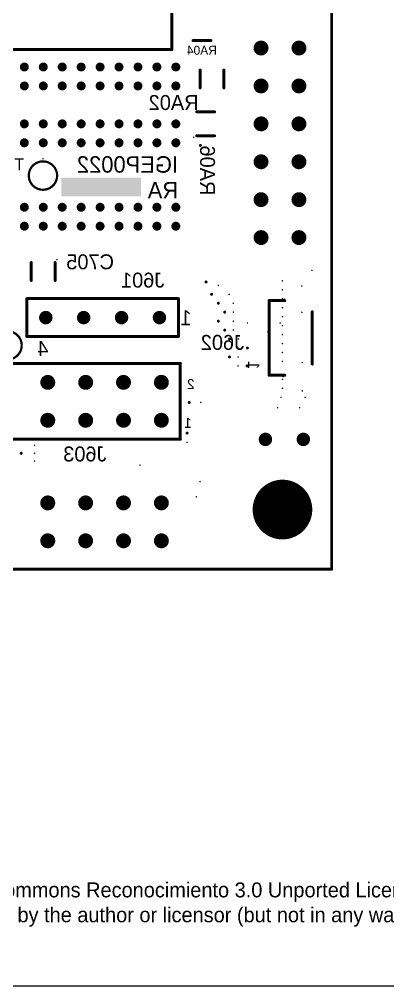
# Model space of a CAD drawing. Extents: x -22 to 197, y -17 to 116.
# Drawn here: x 58.5 to 83.2, y -16.6 to 48.1 of the extents above; entities that cross this region are included whole.
import ezdxf

# ---------------------------------------------------------------- set-up
doc = ezdxf.new("R2010")
doc.units = 0
doc.header["$MEASUREMENT"] = 0
doc.layers.get('0').update_dxf_attribs({"linetype": 'CONTINUOUS'})
for name, color, linetype in [('BOTTOMOVERLAY', 54, 'CONTINUOUS'), ('DRILLDRAWING', 1, 'CONTINUOUS'), ('MECHANICAL1', 6, 'CONTINUOUS')]:
    doc.layers.add(name, color=color, linetype=linetype)

msp = doc.modelspace()

# ---------------------------------------------------------------- linework, layer by layer
at = {"linetype": 'CONTINUOUS'}
msp.add_lwpolyline([(-22.345, -16.637), (196.901, -16.637), (196.901, 115.701), (-22.345, 115.701)], close=True, dxfattribs=at)
at = {"layer": 'BOTTOMOVERLAY'}
for points, const_width in [([(68.692, 46.088), (68.692, 56.248)], 0.2), ([(70.119, 46.693), (71.319, 46.693)], 0.2), ([(56.246, 46.088), (68.692, 46.088)], 0.2), ([(70.594, 43.518), (70.594, 44.718)], 0.2), ([(72.194, 43.518), (72.194, 44.718)], 0.2), ([(70.369, 41.918), (71.569, 41.918)], 0.2), ([(70.369, 40.318), (71.569, 40.318)], 0.2), ([(59.269, 30.618), (59.269, 31.818)], 0.2), ([(60.869, 30.618), (60.869, 31.818)], 0.2), ([(58.978, 29.4), (69.138, 29.4)], 0.2), ([(58.978, 26.86), (58.978, 29.4)], 0.2), ([(69.138, 26.86), (69.138, 29.4)], 0.2), ([(75.219, 29.268), (76.269, 29.268)], 0.203), ([(75.219, 24.268), (75.219, 29.268)], 0.203), ([(78.119, 25.018), (78.119, 28.518)], 0.203), ([(58.978, 26.86), (69.138, 26.86)], 0.2), ([(56.569, 25.06), (69.269, 25.06)], 0.203), ([(69.269, 19.98), (69.269, 25.06)], 0.203), ([(75.219, 24.268), (76.269, 24.268)], 0.203), ([(56.569, 19.98), (69.269, 19.98)], 0.203)]:
    msp.add_lwpolyline(points, dxfattribs=dict(at, const_width=const_width))
for points, const_width in [([(70.069, 46.693, 1), (70.169, 46.693, 1)], 0.1), ([(71.269, 46.693, 1), (71.369, 46.693, 1)], 0.1), ([(68.642, 46.088, 1), (68.742, 46.088, 1)], 0.1), ([(68.642, 46.088, 1), (68.742, 46.088, 1)], 0.1), ([(70.544, 44.718, 1), (70.644, 44.718, 1)], 0.1), ([(72.144, 44.718, 1), (72.244, 44.718, 1)], 0.1), ([(70.544, 43.518, 1), (70.644, 43.518, 1)], 0.1), ([(72.144, 43.518, 1), (72.244, 43.518, 1)], 0.1), ([(70.319, 41.918, 1), (70.419, 41.918, 1)], 0.1), ([(71.519, 41.918, 1), (71.619, 41.918, 1)], 0.1), ([(70.319, 40.318, 1), (70.419, 40.318, 1)], 0.1), ([(71.519, 40.318, 1), (71.619, 40.318, 1)], 0.1), ([(61.006, 37.647, 1), (59.106, 37.647, 1)], 0.15), ([(59.068, 37.647, 1), (59.143, 37.647, 1)], 0.075), ([(60.968, 37.647, 1), (61.043, 37.647, 1)], 0.075), ([(59.219, 31.818, 1), (59.319, 31.818, 1)], 0.1), ([(60.819, 31.818, 1), (60.919, 31.818, 1)], 0.1), ([(59.219, 30.618, 1), (59.319, 30.618, 1)], 0.1), ([(60.819, 30.618, 1), (60.919, 30.618, 1)], 0.1), ([(58.928, 29.4, 1), (59.028, 29.4, 1)], 0.1), ([(58.928, 29.4, 1), (59.028, 29.4, 1)], 0.1), ([(69.088, 29.4, 1), (69.188, 29.4, 1)], 0.1), ([(69.088, 29.4, 1), (69.188, 29.4, 1)], 0.1), ([(75.168, 29.268, 1), (75.269, 29.268, 1)], 0.102), ([(75.168, 29.268, 1), (75.269, 29.268, 1)], 0.102), ([(76.218, 29.268, 1), (76.319, 29.268, 1)], 0.102), ([(78.068, 28.518, 1), (78.169, 28.518, 1)], 0.102), ([(58.631, 26.272, 1), (56.731, 26.272, 1)], 0.15), ([(58.928, 26.86, 1), (59.028, 26.86, 1)], 0.1), ([(58.928, 26.86, 1), (59.028, 26.86, 1)], 0.1), ([(69.088, 26.86, 1), (69.188, 26.86, 1)], 0.1), ([(69.088, 26.86, 1), (69.188, 26.86, 1)], 0.1), ([(58.593, 26.272, 1), (58.668, 26.272, 1)], 0.075), ([(69.218, 25.06, 1), (69.32, 25.06, 1)], 0.102), ([(69.218, 25.06, 1), (69.32, 25.06, 1)], 0.102), ([(78.068, 25.018, 1), (78.169, 25.018, 1)], 0.102), ([(75.168, 24.268, 1), (75.269, 24.268, 1)], 0.102), ([(75.168, 24.268, 1), (75.269, 24.268, 1)], 0.102), ([(76.218, 24.268, 1), (76.319, 24.268, 1)], 0.102), ([(69.218, 19.98, 1), (69.32, 19.98, 1)], 0.102), ([(69.218, 19.98, 1), (69.32, 19.98, 1)], 0.102)]:
    msp.add_lwpolyline(points, format="xyb", close=True, dxfattribs=dict(at, const_width=const_width))
msp.add_solid([(66.625, 37.518), (61.282, 37.518), (66.625, 36.246), (61.282, 36.246)], dxfattribs=at)
at = {"layer": 'DRILLDRAWING', "const_width": 0.2}
for points in [[(79.419, 11.268), (79.419, 75.268)], [(-13.581, 11.268), (79.419, 11.268)]]:
    msp.add_lwpolyline(points, dxfattribs=at)
at = {"layer": 'DRILLDRAWING'}
for points, const_width in [([(74.434, 46.193, 1), (74.934, 46.193, 1)], 0.5), ([(76.974, 46.193, 1), (77.474, 46.193, 1)], 0.5), ([(58.659, 44.923, 1), (58.959, 44.923, 1)], 0.3), ([(59.929, 44.923, 1), (60.229, 44.923, 1)], 0.3), ([(61.199, 44.923, 1), (61.499, 44.923, 1)], 0.3), ([(62.469, 44.923, 1), (62.769, 44.923, 1)], 0.3), ([(63.739, 44.923, 1), (64.039, 44.923, 1)], 0.3), ([(65.009, 44.923, 1), (65.309, 44.923, 1)], 0.3), ([(66.279, 44.923, 1), (66.579, 44.923, 1)], 0.3), ([(67.549, 44.923, 1), (67.849, 44.923, 1)], 0.3), ([(68.819, 44.923, 1), (69.119, 44.923, 1)], 0.3), ([(74.434, 43.653, 1), (74.934, 43.653, 1)], 0.5), ([(76.974, 43.653, 1), (77.474, 43.653, 1)], 0.5), ([(58.659, 43.653, 1), (58.959, 43.653, 1)], 0.3), ([(59.929, 43.653, 1), (60.229, 43.653, 1)], 0.3), ([(61.199, 43.653, 1), (61.499, 43.653, 1)], 0.3), ([(62.469, 43.653, 1), (62.769, 43.653, 1)], 0.3), ([(63.739, 43.653, 1), (64.039, 43.653, 1)], 0.3), ([(65.009, 43.653, 1), (65.309, 43.653, 1)], 0.3), ([(66.279, 43.653, 1), (66.579, 43.653, 1)], 0.3), ([(67.549, 43.653, 1), (67.849, 43.653, 1)], 0.3), ([(68.819, 43.653, 1), (69.119, 43.653, 1)], 0.3), ([(74.434, 41.113, 1), (74.934, 41.113, 1)], 0.5), ([(76.974, 41.113, 1), (77.474, 41.113, 1)], 0.5), ([(58.659, 41.113, 1), (58.959, 41.113, 1)], 0.3), ([(59.929, 41.113, 1), (60.229, 41.113, 1)], 0.3), ([(61.199, 41.113, 1), (61.499, 41.113, 1)], 0.3), ([(62.469, 41.113, 1), (62.769, 41.113, 1)], 0.3), ([(63.739, 41.113, 1), (64.039, 41.113, 1)], 0.3), ([(65.009, 41.113, 1), (65.309, 41.113, 1)], 0.3), ([(66.279, 41.113, 1), (66.579, 41.113, 1)], 0.3), ([(67.549, 41.113, 1), (67.849, 41.113, 1)], 0.3), ([(68.819, 41.113, 1), (69.119, 41.113, 1)], 0.3), ([(70.144, 40.218, 1), (70.194, 40.218, 1)], 0.05), ([(58.659, 39.843, 1), (58.959, 39.843, 1)], 0.3), ([(59.929, 39.843, 1), (60.229, 39.843, 1)], 0.3), ([(61.199, 39.843, 1), (61.499, 39.843, 1)], 0.3), ([(62.469, 39.843, 1), (62.769, 39.843, 1)], 0.3), ([(63.739, 39.843, 1), (64.039, 39.843, 1)], 0.3), ([(65.009, 39.843, 1), (65.309, 39.843, 1)], 0.3), ([(66.279, 39.843, 1), (66.579, 39.843, 1)], 0.3), ([(67.549, 39.843, 1), (67.849, 39.843, 1)], 0.3), ([(68.819, 39.843, 1), (69.119, 39.843, 1)], 0.3), ([(70.569, 39.668, 1), (70.669, 39.668, 1)], 0.1), ([(74.434, 38.573, 1), (74.934, 38.573, 1)], 0.5), ([(76.974, 38.573, 1), (77.474, 38.573, 1)], 0.5), ([(60.031, 38.768, 1), (60.081, 38.768, 1)], 0.05), ([(74.434, 36.033, 1), (74.934, 36.033, 1)], 0.5), ([(76.974, 36.033, 1), (77.474, 36.033, 1)], 0.5), ([(58.659, 35.525, 1), (58.959, 35.525, 1)], 0.3), ([(59.929, 35.525, 1), (60.229, 35.525, 1)], 0.3), ([(61.199, 35.525, 1), (61.499, 35.525, 1)], 0.3), ([(62.469, 35.525, 1), (62.769, 35.525, 1)], 0.3), ([(63.739, 35.525, 1), (64.039, 35.525, 1)], 0.3), ([(65.009, 35.525, 1), (65.309, 35.525, 1)], 0.3), ([(66.279, 35.525, 1), (66.579, 35.525, 1)], 0.3), ([(67.549, 35.525, 1), (67.849, 35.525, 1)], 0.3), ([(68.819, 35.525, 1), (69.119, 35.525, 1)], 0.3), ([(58.659, 34.255, 1), (58.959, 34.255, 1)], 0.3), ([(59.929, 34.255, 1), (60.229, 34.255, 1)], 0.3), ([(61.199, 34.255, 1), (61.499, 34.255, 1)], 0.3), ([(62.469, 34.255, 1), (62.769, 34.255, 1)], 0.3), ([(63.739, 34.255, 1), (64.039, 34.255, 1)], 0.3), ([(65.009, 34.255, 1), (65.309, 34.255, 1)], 0.3), ([(66.279, 34.255, 1), (66.579, 34.255, 1)], 0.3), ([(67.549, 34.255, 1), (67.849, 34.255, 1)], 0.3), ([(68.819, 34.255, 1), (69.119, 34.255, 1)], 0.3), ([(74.434, 33.493, 1), (74.934, 33.493, 1)], 0.5), ([(76.974, 33.493, 1), (77.474, 33.493, 1)], 0.5), ([(60.969, 32.018, 1), (61.019, 32.018, 1)], 0.05), ([(78.069, 31.293, 1), (78.119, 31.293, 1)], 0.05), ([(70.944, 30.518, 1), (71.044, 30.518, 1)], 0.1), ([(76.094, 30.593, 1), (76.144, 30.593, 1)], 0.05), ([(71.319, 29.693, 1), (71.419, 29.693, 1)], 0.1), ([(71.794, 30.293, 1), (71.844, 30.293, 1)], 0.05), ([(76.094, 29.993, 1), (76.144, 29.993, 1)], 0.05), ([(77.394, 30.243, 1), (77.444, 30.243, 1)], 0.05), ([(71.769, 29.093, 1), (71.869, 29.093, 1)], 0.1), ([(72.519, 29.693, 1), (72.569, 29.693, 1)], 0.05), ([(72.794, 29.093, 1), (72.844, 29.093, 1)], 0.05), ([(76.094, 29.393, 1), (76.144, 29.393, 1)], 0.05), ([(76.219, 29.368, 1), (76.269, 29.368, 1)], 0.05), ([(60.023, 28.13, 1), (60.473, 28.13, 1)], 0.45), ([(62.563, 28.13, 1), (63.013, 28.13, 1)], 0.45), ([(65.103, 28.13, 1), (65.553, 28.13, 1)], 0.45), ([(67.643, 28.13, 1), (68.093, 28.13, 1)], 0.45), ([(72.194, 28.493, 1), (72.294, 28.493, 1)], 0.1), ([(72.794, 28.493, 1), (72.844, 28.493, 1)], 0.05), ([(76.094, 28.793, 1), (76.144, 28.793, 1)], 0.05), ([(77.394, 28.493, 1), (77.444, 28.493, 1)], 0.05), ([(71.769, 27.893, 1), (71.869, 27.893, 1)], 0.1), ([(72.794, 27.893, 1), (72.844, 27.893, 1)], 0.05), ([(76.094, 28.193, 1), (76.144, 28.193, 1)], 0.05), ([(72.194, 27.293, 1), (72.294, 27.293, 1)], 0.1), ([(72.794, 27.293, 1), (72.844, 27.293, 1)], 0.05), ([(73.744, 27.768, 1), (73.794, 27.768, 1)], 0.05), ([(75.144, 27.193, 1), (75.244, 27.193, 1)], 0.1), ([(75.944, 27.768, 1), (75.994, 27.768, 1)], 0.05), ([(76.094, 27.593, 1), (76.144, 27.593, 1)], 0.05), ([(72.519, 26.693, 1), (72.619, 26.693, 1)], 0.1), ([(73.144, 26.693, 1), (73.194, 26.693, 1)], 0.05), ([(75.169, 26.668, 1), (75.219, 26.668, 1)], 0.05), ([(76.094, 26.993, 1), (76.144, 26.993, 1)], 0.05), ([(73.119, 26.093, 1), (73.169, 26.093, 1)], 0.05), ([(73.719, 26.093, 1), (73.819, 26.093, 1)], 0.1), ([(76.094, 26.393, 1), (76.144, 26.393, 1)], 0.05), ([(72.519, 25.493, 1), (72.619, 25.493, 1)], 0.1), ([(73.119, 25.493, 1), (73.169, 25.493, 1)], 0.05), ([(76.094, 25.793, 1), (76.144, 25.793, 1)], 0.05), ([(73.119, 24.893, 1), (73.169, 24.893, 1)], 0.05), ([(73.694, 24.893, 1), (73.794, 24.893, 1)], 0.1), ([(76.094, 25.193, 1), (76.144, 25.193, 1)], 0.05), ([(77.419, 25.118, 1), (77.469, 25.118, 1)], 0.05), ([(60.129, 23.79, 1), (60.629, 23.79, 1)], 0.5), ([(62.669, 23.79, 1), (63.169, 23.79, 1)], 0.5), ([(65.209, 23.79, 1), (65.709, 23.79, 1)], 0.5), ([(67.749, 23.79, 1), (68.249, 23.79, 1)], 0.5), ([(76.094, 23.993, 1), (76.144, 23.993, 1)], 0.05), ([(76.144, 24.168, 1), (76.194, 24.168, 1)], 0.05), ([(76.094, 23.393, 1), (76.144, 23.393, 1)], 0.05), ([(75.994, 22.793, 1), (76.044, 22.793, 1)], 0.05), ([(77.419, 23.218, 1), (77.469, 23.218, 1)], 0.05), ([(77.619, 22.793, 1), (77.669, 22.793, 1)], 0.05), ([(69.819, 22.443, 1), (69.919, 22.443, 1)], 0.1), ([(70.619, 22.443, 1), (70.669, 22.443, 1)], 0.05), ([(75.769, 22.093, 1), (75.819, 22.093, 1)], 0.05), ([(77.244, 22.093, 1), (77.294, 22.093, 1)], 0.05), ([(60.129, 21.25, 1), (60.629, 21.25, 1)], 0.5), ([(62.669, 21.25, 1), (63.169, 21.25, 1)], 0.5), ([(65.209, 21.25, 1), (65.709, 21.25, 1)], 0.5), ([(67.749, 21.25, 1), (68.249, 21.25, 1)], 0.5), ([(69.669, 20.393, 1), (69.769, 20.393, 1)], 0.1), ([(74.754, 19.968, 1), (75.204, 19.968, 1)], 0.45), ([(77.294, 19.968, 1), (77.744, 19.968, 1)], 0.45), ([(59.469, 19.568, 1), (59.519, 19.568, 1)], 0.05), ([(69.694, 19.768, 1), (69.744, 19.768, 1)], 0.05), ([(58.544, 19.043, 1), (58.644, 19.043, 1)], 0.1), ([(59.469, 19.043, 1), (59.519, 19.043, 1)], 0.05), ([(59.469, 18.518, 1), (59.519, 18.518, 1)], 0.05), ([(66.544, 18.243, 1), (66.594, 18.243, 1)], 0.05), ([(70.569, 17.143, 1), (70.619, 17.143, 1)], 0.05), ([(75.119, 15.268, 1), (77.119, 15.268, 1)], 2), ([(60.129, 15.713, 1), (60.629, 15.713, 1)], 0.5), ([(62.669, 15.713, 1), (63.169, 15.713, 1)], 0.5), ([(65.209, 15.713, 1), (65.709, 15.713, 1)], 0.5), ([(67.749, 15.713, 1), (68.249, 15.713, 1)], 0.5), ([(70.319, 16.118, 1), (70.369, 16.118, 1)], 0.05), ([(76.119, 15.268, 1), (76.119, 15.268, 1)], 0.00000254), ([(76.119, 15.268, 1), (76.119, 15.268, 1)], 0.00000254), ([(60.129, 13.173, 1), (60.629, 13.173, 1)], 0.5), ([(62.669, 13.173, 1), (63.169, 13.173, 1)], 0.5), ([(65.209, 13.173, 1), (65.709, 13.173, 1)], 0.5), ([(67.749, 13.173, 1), (68.249, 13.173, 1)], 0.5), ([(79.369, 11.268, 1), (79.469, 11.268, 1)], 0.1), ([(79.369, 11.268, 1), (79.469, 11.268, 1)], 0.1)]:
    msp.add_lwpolyline(points, format="xyb", close=True, dxfattribs=dict(at, const_width=const_width))
at = {"layer": 'MECHANICAL1', "const_width": 0.2}
for points in [[(79.419, 11.268), (79.419, 75.268)], [(-13.581, 11.268), (79.419, 11.268)]]:
    msp.add_lwpolyline(points, dxfattribs=at)
at = {"layer": 'MECHANICAL1', "const_width": 0.1}
msp.add_lwpolyline([(79.369, 11.268, 1), (79.469, 11.268, 1)], format="xyb", close=True, dxfattribs=at)
msp.add_lwpolyline([(79.369, 11.268, 1), (79.469, 11.268, 1)], format="xyb", close=True, dxfattribs=at)

# ---------------------------------------------------------------- texts
at = {"linetype": 'CONTINUOUS'}
for s, p in [('This work is licensed under a Creative Commons Reconocimiento 3.0 Unported License. Attribution  You must', (33.522, -10.719)), ('attribute the work in the manner specified by the author or licensor (but not in any way that suggests that', (33.522, -12.386))]:
    msp.add_text(s, height=1, dxfattribs=at).set_placement(p)
at = {"layer": 'BOTTOMOVERLAY', "text_generation_flag": 2}
for s, height, rotation, p in [('RA04', 0.6, 360, (71.719, 45.743)), ('RA02', 1, 360, (70.494, 42.043)), ('RA06', 1, 270, (70.594, 36.318)), ('C705', 1, 360, (64.819, 31.368)), ('J601', 1, 360, (68.194, 30.143)), ('1', 1, 360, (70.019, 27.618)), ('4', 1, 360, (60.419, 25.568)), ('J602', 1, 360, (73.544, 25.968)), ('1', 0.75, 270, (73.819, 24.668)), ('2', 0.667, 360, (70.219, 23.345)), ('1', 0.667, 360, (70.031, 20.742)), ('J603', 1, 360, (64.319, 18.493))]:
    msp.add_text(s, height=height, rotation=rotation, dxfattribs=at).set_placement(p)
for s, height, p in [('IGEP0022', 1.1, (69.119, 37.843)), ('TP303', 0.8, (58.794, 37.993)), ('RA', 1.1, (69.13, 36.119))]:
    msp.add_text(s, height=height, dxfattribs=at).set_placement(p)

doc.saveas('drawing.dxf')
